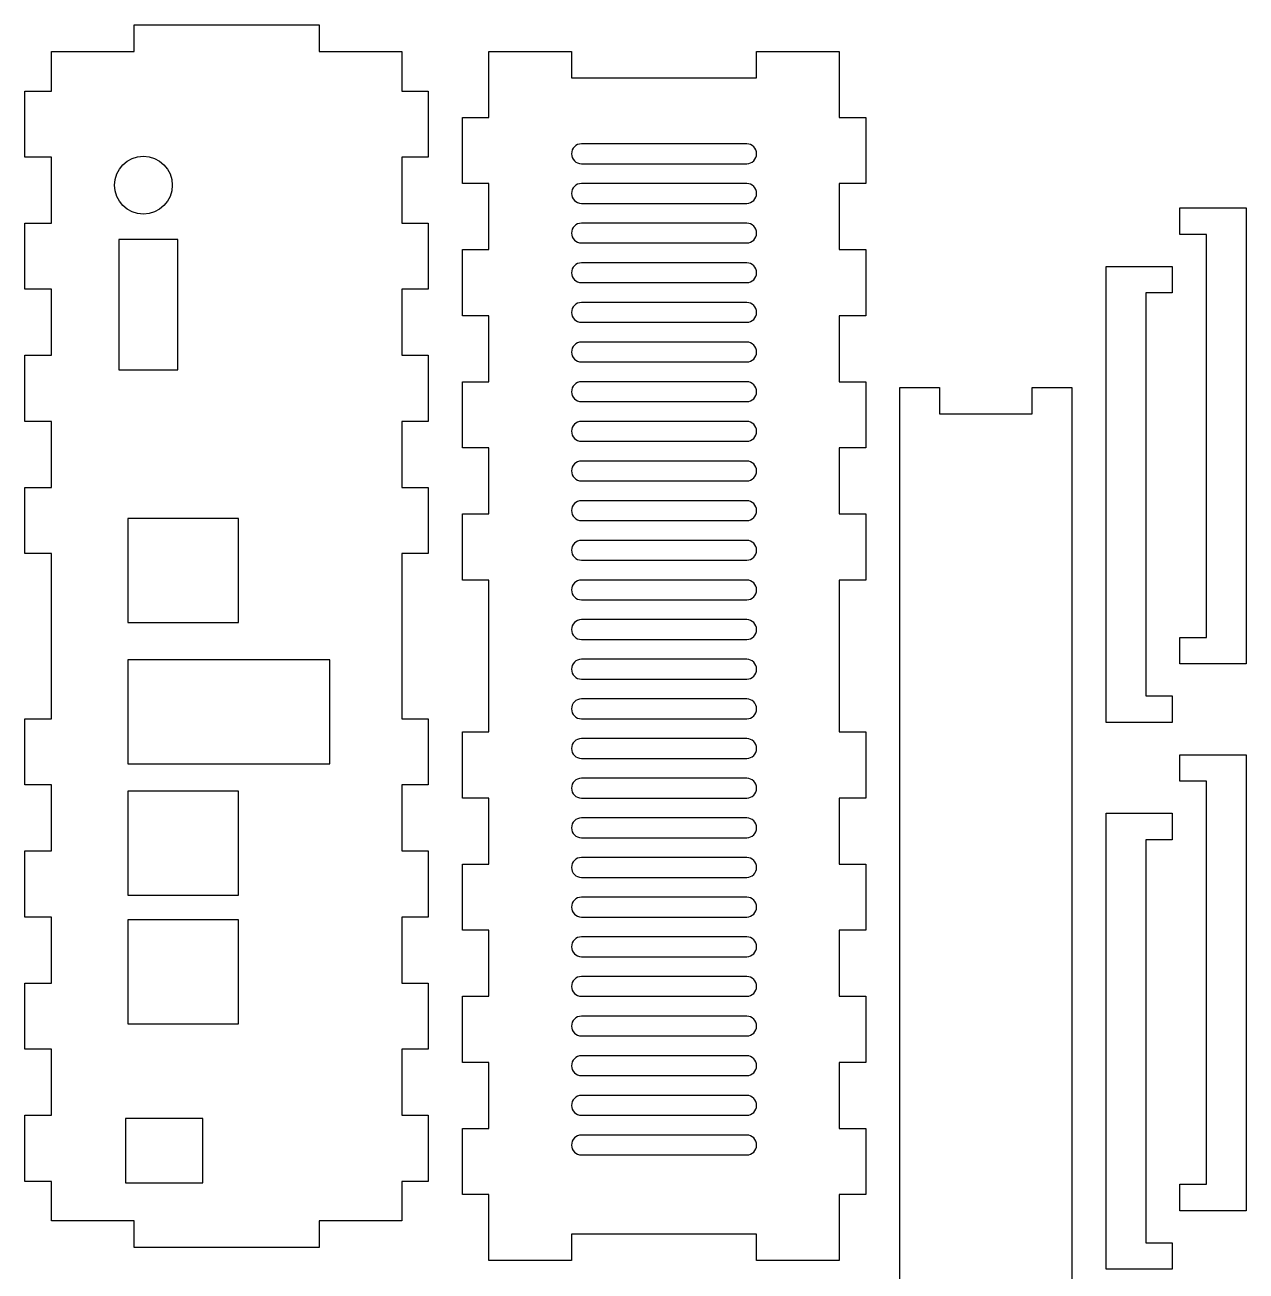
# Model space of a CAD drawing. Extents: x 5 to 378, y 5 to 380.
# Drawn here: x 193.3 to 378, y 191.8 to 380.4 of the extents above; entities that cross this region are included whole.
import ezdxf

# ---------------------------------------------------------------- set-up
doc = ezdxf.new("R2010")
doc.units = 0
doc.header["$MEASUREMENT"] = 0
doc.layers.add('Gas', color=7, linetype='Continuous')

msp = doc.modelspace()

# ---------------------------------------------------------------- linework, layer by layer
at = {"layer": 'Gas', "color": 0}
for p, q in [((209.829898, 376.354868), (209.829898, 380.35486)), ((209.829898, 380.35486), (237.829842, 380.35486)), ((237.829842, 380.35486), (237.829842, 376.354868)), ((197.329923, 376.354868), (209.829898, 376.354868)), ((197.329923, 370.35488), (197.329923, 376.354868)), ((237.829842, 376.354868), (250.329817, 376.354868)), ((250.329817, 376.354868), (250.329817, 370.35488)), ((263.507576, 366.354857), (263.507576, 376.354837)), ((263.507576, 376.354837), (276.007551, 376.354837)), ((276.007551, 376.354837), (276.007551, 372.354845)), ((304.007495, 372.354845), (304.007495, 376.354837)), ((304.007495, 376.354837), (316.50747, 376.354837)), ((316.50747, 376.354837), (316.50747, 366.354857)), ((276.007551, 372.354845), (304.007495, 372.354845)), ((193.329931, 360.3549), (193.329931, 370.35488)), ((193.329931, 370.35488), (197.329923, 370.35488)), ((250.329817, 370.35488), (254.329809, 370.35488)), ((254.329809, 370.35488), (254.329809, 360.3549)), ((259.507584, 356.354877), (259.507584, 366.354857)), ((259.507584, 366.354857), (263.507576, 366.354857)), ((316.50747, 366.354857), (320.507462, 366.354857)), ((320.507462, 366.354857), (320.507462, 356.354877)), ((302.507499, 362.354865), (277.507548, 362.354865)), ((197.329923, 360.3549), (193.329931, 360.3549)), ((197.329923, 350.35492), (197.329923, 360.3549)), ((254.329809, 360.3549), (250.329817, 360.3549)), ((250.329817, 360.3549), (250.329817, 350.35492)), ((277.507548, 359.354871), (290.007523, 359.354871)), ((290.007523, 359.354871), (302.507498, 359.354871)), ((263.507576, 356.354877), (259.507584, 356.354877)), ((263.507576, 346.354897), (263.507576, 356.354877)), ((302.507499, 356.354877), (277.507549, 356.354877)), ((320.507462, 356.354877), (316.50747, 356.354877)), ((316.50747, 356.354877), (316.50747, 346.354897)), ((277.507548, 353.354883), (290.007523, 353.354883)), ((290.007523, 353.354883), (302.507498, 353.354883)), ((368.040751, 348.661018), (368.040751, 352.66101)), ((368.040751, 352.66101), (378.040731, 352.66101)), ((378.040731, 352.66101), (378.040731, 283.661148)), ((193.329931, 340.35494), (193.329931, 350.35492)), ((193.329931, 350.35492), (197.329923, 350.35492)), ((250.329817, 350.35492), (254.329809, 350.35492)), ((254.329809, 350.35492), (254.329809, 340.35494)), ((302.507499, 350.354889), (277.507549, 350.354889)), ((216.455911, 347.892424), (207.555478, 347.892424)), ((207.555478, 347.892424), (207.555478, 328.152463)), ((216.455911, 328.152463), (216.455911, 347.892424)), ((277.507548, 347.354895), (290.007523, 347.354895)), ((290.007523, 347.354895), (302.507498, 347.354895)), ((372.040743, 348.661018), (368.040751, 348.661018)), ((372.040743, 287.66114), (372.040743, 348.661018)), ((259.507584, 336.354917), (259.507584, 346.354897)), ((259.507584, 346.354897), (263.507576, 346.354897)), ((316.50747, 346.354897), (320.507462, 346.354897)), ((320.507462, 346.354897), (320.507462, 336.354917)), ((302.507499, 344.354901), (277.507549, 344.354901)), ((356.862961, 343.807366), (366.862941, 343.807366)), ((356.862961, 274.807504), (356.862961, 343.807366)), ((366.862941, 343.807366), (366.862941, 339.807374)), ((277.507548, 341.354907), (290.007523, 341.354907)), ((290.007523, 341.354907), (302.507498, 341.354907)), ((197.329923, 340.35494), (193.329931, 340.35494)), ((197.329923, 330.35496), (197.329923, 340.35494)), ((254.329809, 340.35494), (250.329817, 340.35494)), ((250.329817, 340.35494), (250.329817, 330.35496)), ((366.862941, 339.807374), (362.862949, 339.807374)), ((362.862949, 339.807374), (362.862949, 278.807496)), ((302.507499, 338.354913), (277.507549, 338.354913)), ((263.507576, 336.354917), (259.507584, 336.354917)), ((263.507576, 326.354937), (263.507576, 336.354917)), ((320.507462, 336.354917), (316.50747, 336.354917)), ((316.50747, 336.354917), (316.50747, 326.354937)), ((277.507548, 335.354919), (290.007523, 335.354919)), ((290.007523, 335.354919), (302.507498, 335.354919)), ((302.507499, 332.354925), (277.507549, 332.354925)), ((193.329931, 320.35498), (193.329931, 330.35496)), ((193.329931, 330.35496), (197.329923, 330.35496)), ((250.329817, 330.35496), (254.329809, 330.35496)), ((254.329809, 330.35496), (254.329809, 320.35498)), ((207.555478, 328.152463), (216.455911, 328.152463)), ((277.507548, 329.354931), (290.007523, 329.354931)), ((290.007523, 329.354931), (302.507498, 329.354931)), ((259.507584, 316.354957), (259.507584, 326.354937)), ((259.507584, 326.354937), (263.507576, 326.354937)), ((302.507498, 326.354937), (277.507548, 326.354937)), ((316.50747, 326.354937), (320.507462, 326.354937)), ((320.507462, 326.354937), (320.507462, 316.354957)), ((325.685237, 187.503855), (325.685237, 325.503579)), ((325.685237, 325.503579), (331.685225, 325.503579)), ((331.685225, 325.503579), (331.685225, 321.503587)), ((345.685197, 321.503587), (345.685197, 325.503579)), ((345.685197, 325.503579), (351.685185, 325.503579)), ((351.685185, 325.503579), (351.685185, 187.503855)), ((277.507548, 323.354943), (290.007523, 323.354943)), ((290.007523, 323.354943), (302.507498, 323.354943)), ((331.685225, 321.503587), (345.685197, 321.503587)), ((197.329923, 320.35498), (193.329931, 320.35498)), ((197.329923, 310.355), (197.329923, 320.35498)), ((254.329809, 320.35498), (250.329817, 320.35498)), ((250.329817, 320.35498), (250.329817, 310.355)), ((302.507498, 320.354949), (277.507549, 320.354949)), ((277.507548, 317.354955), (290.007523, 317.354955)), ((290.007523, 317.354955), (302.507498, 317.354955)), ((263.507576, 316.354957), (259.507584, 316.354957)), ((263.507576, 306.354977), (263.507576, 316.354957)), ((320.507462, 316.354957), (316.50747, 316.354957)), ((316.50747, 316.354957), (316.50747, 306.354977)), ((302.507498, 314.354961), (277.507548, 314.354961)), ((277.507548, 311.354967), (290.007523, 311.354967)), ((290.007523, 311.354967), (302.507498, 311.354967)), ((193.329931, 300.35502), (193.329931, 310.355)), ((193.329931, 310.355), (197.329923, 310.355)), ((250.329817, 310.355), (254.329809, 310.355)), ((254.329809, 310.355), (254.329809, 300.35502)), ((302.507499, 308.354973), (277.507548, 308.354973)), ((225.642098, 305.67015), (208.9047, 305.67015)), ((208.9047, 305.67015), (208.9047, 289.930181)), ((225.642098, 289.930181), (225.642098, 305.67015)), ((259.507584, 296.354997), (259.507584, 306.354977)), ((259.507584, 306.354977), (263.507576, 306.354977)), ((316.50747, 306.354977), (320.507462, 306.354977)), ((320.507462, 306.354977), (320.507462, 296.354997)), ((277.507548, 305.354979), (290.007523, 305.354979)), ((290.007523, 305.354979), (302.507498, 305.354979)), ((302.507498, 302.354985), (277.507548, 302.354985)), ((197.329923, 300.35502), (193.329931, 300.35502)), ((197.329923, 275.35507), (197.329923, 300.35502)), ((254.329809, 300.35502), (250.329817, 300.35502)), ((250.329817, 300.35502), (250.329817, 275.35507)), ((277.507548, 299.354991), (290.007523, 299.354991)), ((290.007523, 299.354991), (302.507498, 299.354991)), ((263.507576, 296.354997), (259.507584, 296.354997)), ((263.507576, 273.355043), (263.507576, 296.354997)), ((302.507499, 296.354997), (277.507548, 296.354997)), ((320.507462, 296.354997), (316.50747, 296.354997)), ((316.50747, 296.354997), (316.50747, 273.355043)), ((277.507548, 293.355003), (290.007523, 293.355003)), ((290.007523, 293.355003), (302.507499, 293.355003)), ((208.9047, 289.930181), (225.642098, 289.930181)), ((302.507499, 290.355009), (277.507549, 290.355009)), ((277.507548, 287.355015), (290.007523, 287.355015)), ((290.007523, 287.355015), (302.507498, 287.355015)), ((368.040751, 283.661148), (368.040751, 287.66114)), ((368.040751, 287.66114), (372.040743, 287.66114)), ((239.430639, 284.280193), (208.9047, 284.280193)), ((208.9047, 284.280193), (208.9047, 268.540224)), ((239.430639, 268.540224), (239.430639, 284.280193)), ((302.507499, 284.355021), (277.507548, 284.355021)), ((378.040731, 283.661148), (368.040751, 283.661148)), ((277.507548, 281.355027), (290.007523, 281.355027)), ((290.007523, 281.355027), (302.507498, 281.355027)), ((302.507498, 278.355033), (277.507549, 278.355033)), ((362.862949, 278.807496), (366.862941, 278.807496)), ((366.862941, 278.807496), (366.862941, 274.807504)), ((193.329931, 265.35509), (193.329931, 275.35507)), ((193.329931, 275.35507), (197.329923, 275.35507)), ((250.329817, 275.35507), (254.329809, 275.35507)), ((254.329809, 275.35507), (254.329809, 265.35509)), ((277.507548, 275.355039), (290.007523, 275.355039)), ((290.007523, 275.355039), (302.507498, 275.355039)), ((366.862941, 274.807504), (356.862961, 274.807504)), ((259.507584, 263.355063), (259.507584, 273.355043)), ((259.507584, 273.355043), (263.507576, 273.355043)), ((302.507499, 272.355045), (277.507549, 272.355045)), ((316.50747, 273.355043), (320.507462, 273.355043)), ((320.507462, 273.355043), (320.507462, 263.355063)), ((368.040751, 265.903678), (368.040751, 269.90367)), ((368.040751, 269.90367), (378.040731, 269.90367)), ((378.040731, 269.90367), (378.040731, 200.903808)), ((208.9047, 268.540224), (239.430639, 268.540224)), ((277.507548, 269.355051), (290.007523, 269.355051)), ((290.007523, 269.355051), (302.507498, 269.355051)), ((302.507499, 266.355057), (277.507549, 266.355057)), ((372.040743, 265.903678), (368.040751, 265.903678)), ((372.040743, 204.9038), (372.040743, 265.903678)), ((197.329923, 265.35509), (193.329931, 265.35509)), ((197.329923, 255.35511), (197.329923, 265.35509)), ((225.642098, 264.410232), (208.9047, 264.410232)), ((208.9047, 264.410232), (208.9047, 248.670264)), ((225.642098, 248.670264), (225.642098, 264.410232)), ((254.329809, 265.35509), (250.329817, 265.35509)), ((250.329817, 265.35509), (250.329817, 255.35511)), ((263.507576, 263.355063), (259.507584, 263.355063)), ((263.507576, 253.355083), (263.507576, 263.355063)), ((277.507548, 263.355063), (290.007523, 263.355063)), ((290.007523, 263.355063), (302.507498, 263.355063)), ((320.507462, 263.355063), (316.50747, 263.355063)), ((316.50747, 263.355063), (316.50747, 253.355083)), ((302.507499, 260.355069), (277.507548, 260.355069)), ((356.862961, 261.050027), (366.862941, 261.050027)), ((356.862961, 192.050165), (356.862961, 261.050027)), ((366.862941, 261.050027), (366.862941, 257.050035)), ((277.507548, 257.355075), (290.007524, 257.355075)), ((290.007524, 257.355075), (302.507499, 257.355075)), ((366.862941, 257.050035), (362.862949, 257.050035)), ((362.862949, 257.050035), (362.862949, 196.050157)), ((193.329931, 245.35513), (193.329931, 255.35511)), ((193.329931, 255.35511), (197.329923, 255.35511)), ((250.329817, 255.35511), (254.329809, 255.35511)), ((254.329809, 255.35511), (254.329809, 245.35513)), ((259.507584, 243.355103), (259.507584, 253.355083)), ((259.507584, 253.355083), (263.507576, 253.355083)), ((302.507499, 254.355081), (277.507549, 254.355081)), ((316.50747, 253.355083), (320.507462, 253.355083)), ((320.507462, 253.355083), (320.507462, 243.355103)), ((277.507548, 251.355087), (290.007523, 251.355087)), ((290.007523, 251.355087), (302.507498, 251.355087)), ((208.9047, 248.670264), (225.642098, 248.670264)), ((302.507499, 248.355093), (277.507548, 248.355093)), ((197.329923, 245.35513), (193.329931, 245.35513)), ((197.329923, 235.35515), (197.329923, 245.35513)), ((254.329809, 245.35513), (250.329817, 245.35513)), ((250.329817, 245.35513), (250.329817, 235.35515)), ((277.507548, 245.355099), (290.007523, 245.355099)), ((290.007523, 245.355099), (302.507498, 245.355099)), ((225.642098, 244.910271), (208.9047, 244.910271)), ((208.9047, 244.910271), (208.9047, 229.170303)), ((225.642098, 229.170303), (225.642098, 244.910271)), ((263.507576, 243.355103), (259.507584, 243.355103)), ((263.507576, 233.355123), (263.507576, 243.355103)), ((320.507462, 243.355103), (316.50747, 243.355103)), ((316.50747, 243.355103), (316.50747, 233.355123)), ((302.507499, 242.355105), (277.507549, 242.355105)), ((277.507548, 239.355111), (290.007523, 239.355111)), ((290.007523, 239.355111), (302.507498, 239.355111)), ((302.507499, 236.355117), (277.507548, 236.355117)), ((193.329931, 225.35517), (193.329931, 235.35515)), ((193.329931, 235.35515), (197.329923, 235.35515)), ((250.329817, 235.35515), (254.329809, 235.35515)), ((254.329809, 235.35515), (254.329809, 225.35517)), ((259.507584, 223.355143), (259.507584, 233.355123)), ((259.507584, 233.355123), (263.507576, 233.355123)), ((277.507548, 233.355123), (290.007523, 233.355123)), ((290.007523, 233.355123), (302.507498, 233.355123)), ((316.50747, 233.355123), (320.507462, 233.355123)), ((320.507462, 233.355123), (320.507462, 223.355143)), ((302.507499, 230.355129), (277.507548, 230.355129)), ((208.9047, 229.170303), (225.642098, 229.170303)), ((277.507548, 227.355135), (290.007523, 227.355135)), ((290.007523, 227.355135), (302.507498, 227.355135)), ((197.329923, 225.35517), (193.329931, 225.35517)), ((197.329923, 215.35519), (197.329923, 225.35517)), ((254.329809, 225.35517), (250.329817, 225.35517)), ((250.329817, 225.35517), (250.329817, 215.35519)), ((263.507576, 223.355143), (259.507584, 223.355143)), ((263.507576, 213.355163), (263.507576, 223.355143)), ((302.507499, 224.355141), (277.507548, 224.355141)), ((320.507462, 223.355143), (316.50747, 223.355143)), ((316.50747, 223.355143), (316.50747, 213.355163)), ((277.507548, 221.355147), (290.007523, 221.355147)), ((290.007523, 221.355147), (302.507498, 221.355147)), ((302.507499, 218.355153), (277.507549, 218.355153)), ((193.329931, 205.35521), (193.329931, 215.35519)), ((193.329931, 215.35519), (197.329923, 215.35519)), ((250.329817, 215.35519), (254.329809, 215.35519)), ((254.329809, 215.35519), (254.329809, 205.35521)), ((277.507548, 215.355159), (290.007523, 215.355159)), ((290.007523, 215.355159), (302.507498, 215.355159)), ((220.250678, 214.882934), (208.534701, 214.882934)), ((208.534701, 214.882934), (208.534701, 205.142954)), ((220.250678, 205.142954), (220.250678, 214.882934)), ((259.507584, 203.355183), (259.507584, 213.355163)), ((259.507584, 213.355163), (263.507576, 213.355163)), ((316.50747, 213.355163), (320.507462, 213.355163)), ((320.507462, 213.355163), (320.507462, 203.355183)), ((302.507499, 212.355165), (277.507549, 212.355165)), ((277.507548, 209.355171), (290.007523, 209.355171)), ((290.007523, 209.355171), (302.507498, 209.355171)), ((197.329923, 205.35521), (193.329931, 205.35521)), ((197.329923, 199.355222), (197.329923, 205.35521)), ((208.534701, 205.142954), (220.250678, 205.142954)), ((254.329809, 205.35521), (250.329817, 205.35521)), ((250.329817, 205.35521), (250.329817, 199.355222)), ((368.040751, 200.903808), (368.040751, 204.9038)), ((368.040751, 204.9038), (372.040743, 204.9038)), ((263.507576, 203.355183), (259.507584, 203.355183)), ((263.507576, 193.355203), (263.507576, 203.355183)), ((320.507462, 203.355183), (316.50747, 203.355183)), ((316.50747, 203.355183), (316.50747, 193.355203)), ((378.040731, 200.903808), (368.040751, 200.903808)), ((209.829898, 199.355222), (197.329923, 199.355222)), ((209.829898, 195.35523), (209.829898, 199.355222)), ((250.329817, 199.355222), (237.829842, 199.355222)), ((237.829842, 199.355222), (237.829842, 195.35523)), ((304.007495, 197.355195), (276.007551, 197.355195)), ((276.007551, 197.355195), (276.007551, 193.355203)), ((304.007495, 193.355203), (304.007495, 197.355195)), ((237.829842, 195.35523), (209.829898, 195.35523)), ((362.862949, 196.050157), (366.862941, 196.050157)), ((366.862941, 196.050157), (366.862941, 192.050165)), ((276.007551, 193.355203), (263.507576, 193.355203)), ((316.50747, 193.355203), (304.007495, 193.355203)), ((366.862941, 192.050165), (356.862961, 192.050165))]:
    msp.add_line(p, q, dxfattribs=at)
msp.add_circle((211.251832, 356.106618), 4.369991, dxfattribs=at)
for centre, start, end in [((277.507548, 360.854868), 90, 270), ((302.507498, 360.854868), 270, 90), ((277.507548, 354.85488), 90, 270), ((302.507498, 354.85488), 270, 90), ((277.507548, 348.854892), 90, 270), ((302.507498, 348.854892), 270, 90), ((277.507548, 342.854904), 90, 270), ((302.507498, 342.854904), 270, 90), ((277.507548, 336.854916), 90, 270), ((302.507498, 336.854916), 270, 90), ((277.507548, 330.854928), 90, 270), ((302.507498, 330.854928), 270, 90), ((277.507548, 324.85494), 90, 270), ((302.507498, 324.85494), 270, 90), ((277.507548, 318.854952), 90, 270), ((302.507498, 318.854952), 270, 90), ((277.507548, 312.854964), 90, 270), ((302.507498, 312.854964), 270, 90), ((277.507548, 306.854976), 90, 270), ((302.507498, 306.854976), 270, 90), ((277.507548, 300.854988), 90, 270), ((302.507498, 300.854988), 270, 90), ((277.507548, 294.855), 90, 270), ((302.507498, 294.855), 270, 90), ((277.507548, 288.855012), 90, 270), ((302.507498, 288.855012), 270, 90), ((277.507548, 282.855024), 90, 270), ((302.507498, 282.855024), 270, 90), ((277.507548, 276.855036), 90, 270), ((302.507498, 276.855036), 270, 90), ((277.507548, 270.855048), 90, 270), ((302.507498, 270.855048), 270, 90), ((277.507548, 264.85506), 90, 270), ((302.507498, 264.85506), 270, 90), ((277.507548, 258.855072), 90, 270), ((302.507498, 258.855072), 270, 90), ((277.507548, 252.855084), 90, 270), ((302.507498, 252.855084), 270, 90), ((277.507548, 246.855096), 90, 270), ((302.507498, 246.855096), 270, 90), ((277.507548, 240.855108), 90, 270), ((302.507498, 240.855108), 270, 90), ((277.507548, 234.85512), 90, 270), ((302.507498, 234.85512), 270, 90), ((277.507548, 228.855132), 90, 270), ((302.507498, 228.855132), 270, 90), ((277.507548, 222.855144), 90, 270), ((302.507498, 222.855144), 270, 90), ((277.507548, 216.855156), 90, 270), ((302.507498, 216.855156), 270, 90), ((277.507548, 210.855168), 90, 270), ((302.507498, 210.855168), 270, 90)]:
    msp.add_arc(centre, 1.499997, start, end, dxfattribs=at)

doc.saveas('drawing.dxf')
